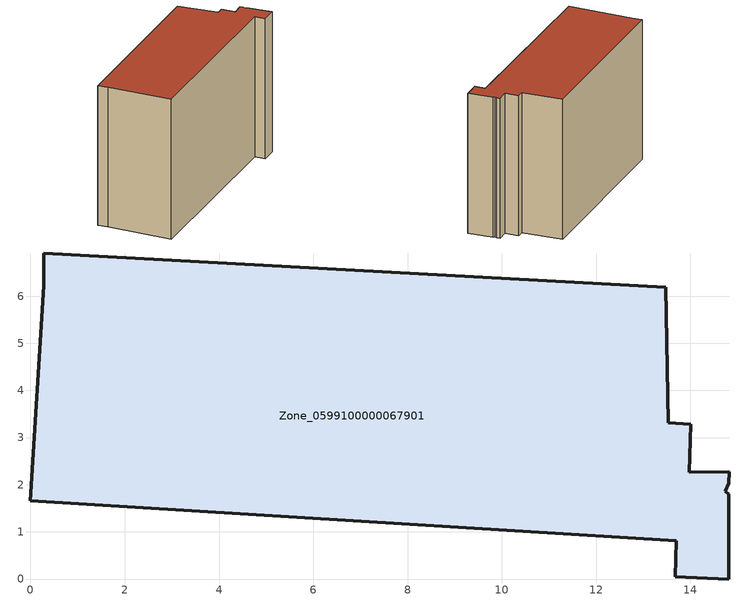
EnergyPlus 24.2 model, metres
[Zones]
Zone_0599100000067901
 floor ground (C_G): 13.53,3.31 14.01,3.28 13.97,2.27 14.82,2.27 14.82,2.03 14.74,1.87 14.82,1.79 14.81,0 13.68,0.05 13.71,0.81 0,1.66 0.28,6.23 0.28,6.92 13.48,6.19 z0
 wall outside (C_F): 14.81,0 14.82,1.79 14.74,1.87 14.82,2.03 14.82,2.27 13.97,2.27 14.01,3.28 13.53,3.31 13.48,6.19 0.28,6.92 0.28,6.23 0,1.66 13.71,0.81 13.68,0.05 14.81,0 z0:10.26
 roof outside (C_R): 14.82,2.03 14.82,2.27 13.97,2.27 14.01,3.28 13.53,3.31 13.48,6.19 0.28,6.92 0.28,6.23 0,1.66 13.71,0.81 13.68,0.05 14.81,0 14.82,1.79 14.74,1.87 z10.26
[BUILDING]
Pand.0599100000067901: North Axis=0; Terrain=City; Loads Convergence Tolerance Value=0.04; Temperature Convergence Tolerance Value=0.4; Solar Distribution=FullExterior; Maximum Number of Warmup Days=25; Minimum Number of Warmup Days=1
[Site:Location]
Rotterdam.The.Hague.AP_ZH_NLD Design_Conditions: Latitude=51.96; Longitude=4.45; Time Zone=1; Elevation=-4.5
[SITE:GROUNDTEMPERATURE:BUILDINGSURFACE]
18, 18, 18, 18, 18, 18, 18, 18, 18, 18, 18, 18
[MATERIAL] Thermal Absorptance=0.9; Solar Absorptance=0.7; Visible Absorptance=0.7
Name | Roughness | Thickness | Conductivity | Density | Specific Heat
G.TI.1946 | MediumSmooth | 0.15 | 1 | 540 | 1210
F.TI.1946 | Rough | 0.3 | 0.857143 | 1920 | 840
R.TI.1946 | MediumRough | 0.2 | 0.1 | 1500 | 1000
[CONSTRUCTION]
C_G: G.TI.1946
C_F: F.TI.1946
C_R: R.TI.1946
[ZONE]
Zone_0599100000067901: Type=1; Multiplier=1; Ceiling Height=Autocalculate; Volume=Autocalculate; Floor Area=autocalculate; Part of Total Floor Area=Yes
[ZONEINFILTRATION:DESIGNFLOWRATE]
Infil_Zone_0599100000067901: Zone or ZoneList or Space or SpaceList=Zone_0599100000067901; Schedule=AlwaysOn; Design Flow Rate Calculation Method=Flow/Area; Flow Rate per Floor Area=0.003; Constant Term Coefficient=1; Temperature Term Coefficient=0; Velocity Term Coefficient=0; Velocity Squared Term Coefficient=0
[HVACTEMPLATE:ZONE:IDEALLOADSAIRSYSTEM]
Zone_0599100000067901: Maximum Heating Supply Air Temperature=50; Minimum Cooling Supply Air Temperature=13; Maximum Heating Supply Air Humidity Ratio=0.0156; Minimum Cooling Supply Air Humidity Ratio=0.0077; Heating Limit=NoLimit; Cooling Limit=NoLimit; Dehumidification Control Type=ConstantSensibleHeatRatio; Cooling Sensible Heat Ratio=0.7; Dehumidification Setpoint=60; Humidification Control Type=None; Humidification Setpoint=30; Outdoor Air Method=None; Outdoor Air Flow Rate per Person=0.00944; Outdoor Air Flow Rate per Zone Floor Area=0; Outdoor Air Flow Rate per Zone=0; Demand Controlled Ventilation Type=None; Outdoor Air Economizer Type=NoEconomizer; Heat Recovery Type=None; Sensible Heat Recovery Effectiveness=0.7; Latent Heat Recovery Effectiveness=0.65
[ZONECONTROL:THERMOSTAT]
ThermostatControl_Zone_0599100000067901: Zone or ZoneList=Zone_0599100000067901; Control Type Schedule=DualSetpointControlType; Control 1=Thermostat_Zone_0599100000067901; Temperature Difference Between Cutout And Setpoint=0
[THERMOSTATSETPOINT:DUALSETPOINT]
Thermostat_Zone_0599100000067901: Heating Setpoint Temperature Schedule=HeatingSetpoint_Zone_0599100000067901; Cooling Setpoint Temperature Schedule=CoolingSetpoint_Zone_0599100000067901
[SCHEDULE:COMPACT]
HeatingSetpoint_Zone_0599100000067901: Through: 12/31, For: AllDays, Until: 24:00, 21
CoolingSetpoint_Zone_0599100000067901: Through: 12/31, For: AllDays, Until: 24:00, 24
DualSetpointControlType: Through: 12/31, For: AllDays, Until: 24:00, 4
AlwaysOn: Through: 12/31, For: AllDays, Until: 24:00, 1
